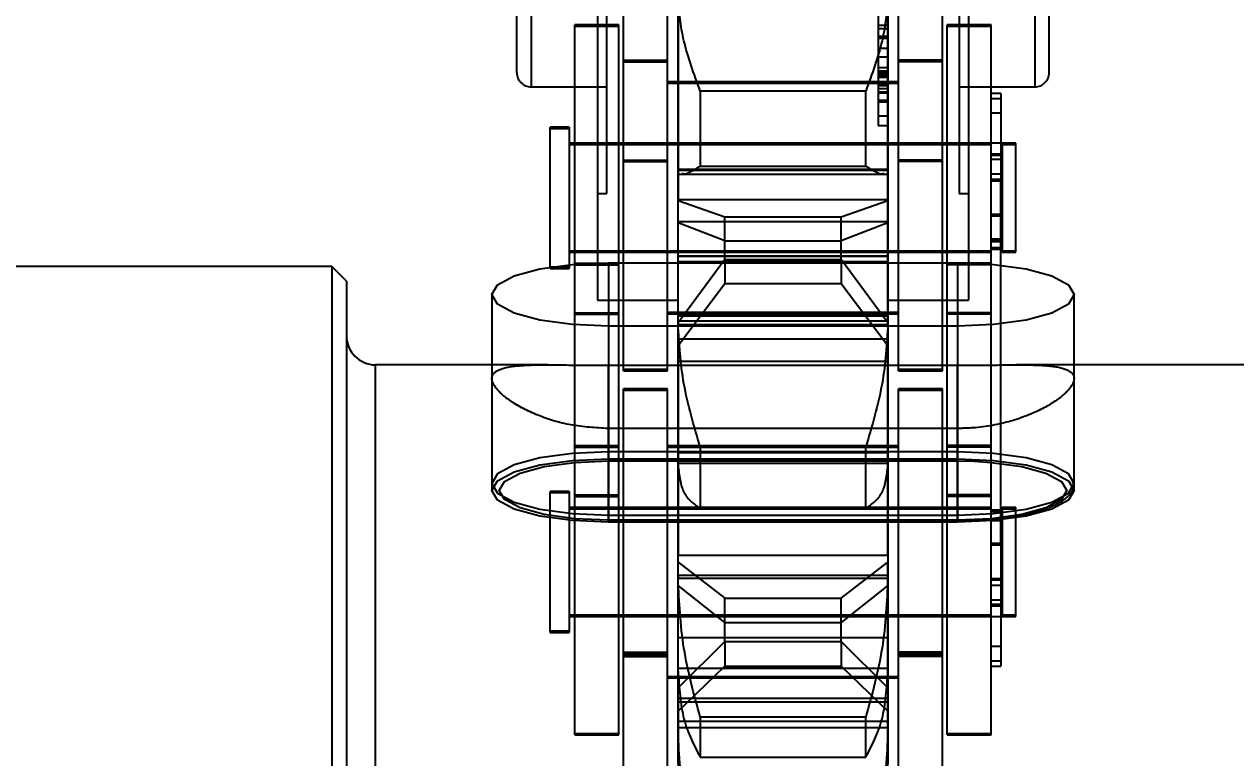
# Model space of a CAD drawing. Header units: metres. Extents: x 0 to 21025, y 0 to 14850.
# Drawn here: x 8826.08 to 8867.71, y 13183.68 to 13208.89 of the extents above; entities that cross this region are included whole.
import ezdxf

# ---------------------------------------------------------------- set-up
doc = ezdxf.new("R2010")
doc.units = ezdxf.units.M
doc.header["$LTSCALE"] = 25
doc.linetypes.add('HIDDEN2', pattern=[4.7625, 3.175, -1.5875])
doc.layers.add('18_COTAS', color=7, linetype='Continuous')
doc.layers.add('ST1', color=7, linetype='HIDDEN2')
doc.styles.add('ROMANS', font='ROMANS.SHX')
doc.dimstyles.new('25___1-25', dxfattribs={"dimscale": 25, "dimtxt": 2.5, "dimasz": 2, "dimexe": 1.5, "dimexo": 1, "dimgap": 0.5, "dimtad": 1, "dimzin": 12, "dimtxsty": 'ROMANS', "dimcen": 0, "dimclrd": 256, "dimclre": 256, "dimclrt": 3, "dimazin": 3, "dimtfac": 1, "dimtmove": 0, "dimatfit": 0, "dimfxl": 1, "dimlwd": -1, "dimlwe": -1, "dimarcsym": 0})

# ---------------------------------------------------------------- blocks, each defined once
blk = doc.blocks.new('*D14')
at = {"layer": '18_COTAS', "transparency": 16777216}
for p, q in [((8767.149, 13416.484), (9534.934, 13416.484)), ((9497.434, 11742.681), (9497.434, 13366.484)), ((8955.399, 11692.681), (9534.934, 11692.681))]:
    blk.add_line(p, q, dxfattribs=at)
for points in [[(9489.1, 13366.484), (9505.767, 13366.484), (9497.434, 13416.484)], [(9489.1, 11742.681), (9505.767, 11742.681), (9497.434, 11692.681)]]:
    blk.add_solid(points, dxfattribs=at)
at = {"layer": 'Defpoints', "color": 0, "transparency": 16777216}
for p in [(8742.149, 13416.484), (9497.434, 13416.484), (8930.399, 11692.681)]:
    blk.add_point(p, dxfattribs=at)
at = {"layer": '18_COTAS', "color": 3, "transparency": 16777216, "insert": (9447.731, 12554.582), "char_height": 62.5, "attachment_point": 5, "rotation": 90, "style": 'ROMANS'}
blk.add_mtext('1723,8', dxfattribs=at)

msp = doc.modelspace()

# ---------------------------------------------------------------- linework, layer by layer
at = {"layer": 'ST1'}
for p, q in [((8843.004, 13207.225), (8843.004, 13218.951)), ((8843.492, 13218.951), (8843.492, 13206.736)), ((8845.774, 13218.951), (8845.774, 13199.407)), ((8846.092, 13203.072), (8846.092, 13218.951)), ((8858.205, 13218.951), (8858.205, 13203.072)), ((8858.524, 13218.951), (8858.524, 13199.407)), ((8860.805, 13218.951), (8860.805, 13206.736)), ((8861.294, 13207.225), (8861.294, 13218.951)), ((8846.664, 13207.59), (8846.664, 13213.556)), ((8848.184, 13207.59), (8848.184, 13213.556)), ((8856.114, 13207.59), (8856.114, 13213.556)), ((8857.634, 13207.59), (8857.634, 13213.556)), ((8848.549, 13210.002), (8848.549, 13202.869)), ((8855.749, 13202.869), (8855.749, 13210.002)), ((8848.544, 13203.847), (8848.544, 13209.795)), ((8855.419, 13209.595), (8855.419, 13208.744)), ((8855.754, 13209.795), (8855.754, 13203.847)), ((8844.992, 13208.815), (8844.992, 13208.869)), ((8846.512, 13208.869), (8844.992, 13208.869)), ((8844.992, 13200.613), (8844.992, 13208.815)), ((8846.512, 13208.815), (8844.992, 13208.815)), ((8846.512, 13208.815), (8846.512, 13208.869)), ((8846.512, 13200.613), (8846.512, 13208.815)), ((8855.419, 13208.851), (8855.754, 13208.851)), ((8857.786, 13208.815), (8857.786, 13208.869)), ((8859.306, 13208.869), (8857.786, 13208.869)), ((8857.786, 13200.613), (8857.786, 13208.815)), ((8859.306, 13208.815), (8857.786, 13208.815)), ((8859.306, 13208.815), (8859.306, 13208.869)), ((8859.306, 13200.613), (8859.306, 13208.815)), ((8855.419, 13208.744), (8855.754, 13208.744)), ((8855.419, 13208.744), (8855.419, 13205.398)), ((8855.419, 13208.473), (8855.754, 13208.473)), ((8855.419, 13208.41), (8855.754, 13208.41)), ((8855.419, 13208.062), (8855.754, 13208.062)), ((8846.664, 13207.647), (8848.184, 13207.647)), ((8846.664, 13196.975), (8846.664, 13207.59)), ((8846.664, 13207.59), (8848.184, 13207.59)), ((8848.184, 13196.975), (8848.184, 13207.59)), ((8855.419, 13207.765), (8855.754, 13207.765)), ((8857.634, 13207.647), (8856.114, 13207.647)), ((8857.634, 13207.59), (8856.114, 13207.59)), ((8856.114, 13196.975), (8856.114, 13207.59)), ((8857.634, 13196.975), (8857.634, 13207.59)), ((8855.419, 13207.405), (8855.754, 13207.405)), ((8855.419, 13207.282), (8855.754, 13207.282)), ((8855.419, 13207.225), (8855.754, 13207.225)), ((8855.419, 13207.161), (8855.754, 13207.161)), ((8855.419, 13207.138), (8855.754, 13207.138)), ((8843.492, 13206.736), (8846.092, 13206.736)), ((8856.114, 13206.909), (8848.184, 13206.909)), ((8856.114, 13206.855), (8848.184, 13206.855)), ((8855.419, 13207.072), (8855.754, 13207.072)), ((8855.419, 13206.881), (8855.754, 13206.881)), ((8855.419, 13206.802), (8855.754, 13206.802)), ((8855.419, 13206.778), (8855.754, 13206.778)), ((8855.419, 13206.676), (8855.754, 13206.676)), ((8858.205, 13206.736), (8860.805, 13206.736)), ((8854.992, 13206.588), (8849.305, 13206.588)), ((8849.305, 13206.588), (8849.305, 13204.01)), ((8854.992, 13204.01), (8854.992, 13206.588)), ((8855.419, 13206.568), (8855.754, 13206.568)), ((8855.419, 13206.556), (8855.754, 13206.556)), ((8855.419, 13206.553), (8855.754, 13206.553)), ((8855.419, 13206.531), (8855.754, 13206.531)), ((8855.419, 13206.274), (8855.754, 13206.274)), ((8855.419, 13206.27), (8855.754, 13206.27)), ((8859.638, 13206.501), (8859.306, 13206.501)), ((8859.638, 13206.329), (8859.306, 13206.329)), ((8859.638, 13206.501), (8859.638, 13206.329)), ((8859.638, 13206.329), (8859.638, 13203.497)), ((8855.419, 13206.218), (8855.754, 13206.218)), ((8855.754, 13205.733), (8855.419, 13205.733)), ((8859.638, 13205.829), (8859.306, 13205.829)), ((8844.149, 13205.294), (8844.149, 13205.348)), ((8844.807, 13205.348), (8844.149, 13205.348)), ((8844.149, 13200.497), (8844.149, 13205.294)), ((8844.807, 13205.294), (8844.149, 13205.294)), ((8844.807, 13205.348), (8844.807, 13205.294)), ((8844.807, 13205.294), (8844.807, 13200.497)), ((8855.754, 13205.398), (8855.419, 13205.398)), ((8859.306, 13204.794), (8844.807, 13204.794)), ((8859.306, 13204.74), (8844.807, 13204.74)), ((8846.512, 13204.794), (8844.992, 13204.794)), ((8846.512, 13204.74), (8844.992, 13204.74)), ((8848.184, 13204.794), (8846.664, 13204.794)), ((8848.184, 13204.74), (8846.664, 13204.74)), ((8856.114, 13204.794), (8848.184, 13204.794)), ((8856.114, 13204.74), (8848.184, 13204.74)), ((8857.634, 13204.794), (8856.114, 13204.794)), ((8857.634, 13204.74), (8856.114, 13204.74)), ((8859.638, 13204.794), (8857.786, 13204.794)), ((8859.306, 13204.74), (8857.786, 13204.74)), ((8859.675, 13204.794), (8859.675, 13204.74)), ((8860.149, 13204.794), (8859.675, 13204.794)), ((8859.675, 13204.74), (8859.675, 13201.077)), ((8860.149, 13204.74), (8859.675, 13204.74)), ((8860.149, 13204.74), (8860.149, 13204.794)), ((8860.149, 13201.05), (8860.149, 13204.74)), ((8846.664, 13204.215), (8848.184, 13204.215)), ((8857.634, 13204.215), (8856.114, 13204.215)), ((8859.675, 13204.425), (8859.306, 13204.425)), ((8859.675, 13204.371), (8859.306, 13204.371)), ((8859.638, 13204.236), (8859.306, 13204.236)), ((8846.664, 13204.166), (8848.184, 13204.166)), ((8855.754, 13203.891), (8848.544, 13203.891)), ((8855.754, 13203.863), (8848.544, 13203.863)), ((8848.544, 13198.681), (8848.544, 13203.847)), ((8849.305, 13204.01), (8854.992, 13204.01)), ((8855.754, 13203.847), (8855.754, 13198.681)), ((8857.634, 13204.166), (8856.114, 13204.166)), ((8848.541, 13203.732), (8855.756, 13203.732)), ((8859.638, 13203.736), (8859.306, 13203.736)), ((8859.638, 13203.554), (8859.306, 13203.554)), ((8859.638, 13203.497), (8859.306, 13203.497)), ((8859.638, 13190.981), (8859.638, 13203.497)), ((8845.774, 13203.072), (8846.092, 13203.072)), ((8858.205, 13203.072), (8858.524, 13203.072)), ((8848.549, 13202.869), (8855.749, 13202.869)), ((8848.549, 13202.833), (8848.549, 13202.869)), ((8848.549, 13202.833), (8850.149, 13202.265)), ((8848.549, 13198.626), (8848.549, 13202.833)), ((8854.149, 13202.265), (8855.749, 13202.833)), ((8855.749, 13202.869), (8855.749, 13202.833)), ((8855.749, 13198.626), (8855.749, 13202.833)), ((8848.549, 13202.107), (8855.749, 13202.107)), ((8850.149, 13200.804), (8850.149, 13202.265)), ((8850.149, 13202.265), (8854.149, 13202.265)), ((8854.149, 13200.804), (8854.149, 13202.265)), ((8859.638, 13202.345), (8859.306, 13202.345)), ((8859.638, 13202.293), (8859.306, 13202.293)), ((8850.149, 13201.446), (8848.549, 13202.057)), ((8855.749, 13202.057), (8854.149, 13201.446)), ((8850.149, 13201.446), (8854.149, 13201.446)), ((8859.638, 13201.505), (8859.306, 13201.505)), ((8859.306, 13201.473), (8859.675, 13201.473)), ((8859.638, 13201.449), (8859.306, 13201.449)), ((8859.306, 13201.419), (8859.675, 13201.419)), ((8844.807, 13201.104), (8859.306, 13201.104)), ((8844.807, 13201.05), (8859.306, 13201.05)), ((8844.992, 13201.104), (8846.512, 13201.104)), ((8844.992, 13201.05), (8846.512, 13201.05)), ((8846.664, 13201.104), (8848.184, 13201.104)), ((8846.664, 13201.05), (8848.184, 13201.05)), ((8848.184, 13201.104), (8856.114, 13201.104)), ((8848.184, 13201.05), (8856.114, 13201.05)), ((8855.749, 13200.915), (8848.549, 13200.915)), ((8855.749, 13200.906), (8848.549, 13200.906)), ((8856.114, 13201.104), (8857.634, 13201.104)), ((8856.114, 13201.05), (8857.634, 13201.05)), ((8857.786, 13201.104), (8859.306, 13201.104)), ((8857.786, 13201.05), (8859.306, 13201.05)), ((8859.638, 13201.203), (8859.306, 13201.203)), ((8859.638, 13201.15), (8859.306, 13201.15)), ((8859.675, 13201.104), (8860.149, 13201.104)), ((8859.675, 13201.077), (8859.675, 13201.05)), ((8859.675, 13201.05), (8860.149, 13201.05)), ((8836.649, 13200.556), (8647.649, 13200.556)), ((8836.649, 13200.556), (8836.649, 13168.806)), ((8837.149, 13200.056), (8836.649, 13200.556)), ((8844.149, 13200.551), (8844.807, 13200.551)), ((8844.149, 13200.497), (8844.807, 13200.497)), ((8844.992, 13200.671), (8846.512, 13200.671)), ((8844.992, 13200.613), (8846.512, 13200.613)), ((8844.992, 13194.355), (8844.992, 13200.613)), ((8846.149, 13200.685), (8846.149, 13193.948)), ((8846.149, 13200.685), (8858.149, 13200.685)), ((8846.512, 13194.355), (8846.512, 13200.613)), ((8850.149, 13200.804), (8848.549, 13198.626)), ((8848.549, 13200.733), (8855.749, 13200.733)), ((8850.149, 13200.804), (8854.149, 13200.804)), ((8850.149, 13200.804), (8850.149, 13199.982)), ((8855.749, 13198.626), (8854.149, 13200.804)), ((8854.149, 13200.804), (8854.149, 13199.982)), ((8859.306, 13200.671), (8857.786, 13200.671)), ((8859.306, 13200.613), (8857.786, 13200.613)), ((8857.786, 13194.355), (8857.786, 13200.613)), ((8858.149, 13200.685), (8858.149, 13193.948)), ((8859.306, 13194.355), (8859.306, 13200.613)), ((8837.149, 13200.056), (8837.149, 13169.306)), ((8842.149, 13199.599), (8842.149, 13192.862)), ((8848.549, 13197.84), (8850.149, 13199.982)), ((8850.149, 13199.982), (8854.149, 13199.982)), ((8854.149, 13199.982), (8855.749, 13197.84)), ((8862.149, 13192.862), (8862.149, 13199.599)), ((8845.774, 13199.407), (8848.544, 13199.407)), ((8855.754, 13199.407), (8858.524, 13199.407)), ((8844.992, 13198.97), (8846.512, 13198.97)), ((8844.992, 13198.919), (8846.512, 13198.919)), ((8848.184, 13198.989), (8856.114, 13198.989)), ((8848.184, 13198.935), (8856.114, 13198.935)), ((8848.549, 13198.869), (8855.749, 13198.869)), ((8859.306, 13198.97), (8857.786, 13198.97)), ((8859.306, 13198.919), (8857.786, 13198.919)), ((8846.149, 13198.513), (8846.149, 13191.776)), ((8858.149, 13198.513), (8846.149, 13198.513)), ((8855.754, 13198.681), (8848.544, 13198.681)), ((8848.544, 13198.578), (8848.544, 13198.681)), ((8848.544, 13198.681), (8848.544, 13198.578)), ((8848.544, 13193.729), (8848.544, 13198.578)), ((8848.549, 13198.079), (8848.549, 13198.626)), ((8855.749, 13198.561), (8848.549, 13198.561)), ((8855.749, 13198.626), (8855.749, 13198.079)), ((8855.754, 13198.681), (8855.754, 13198.578)), ((8855.754, 13198.578), (8855.754, 13198.681)), ((8855.754, 13198.578), (8855.754, 13193.729)), ((8858.149, 13198.513), (8858.149, 13191.776)), ((8848.549, 13198.079), (8855.749, 13198.079)), ((8848.549, 13198.079), (8848.549, 13190.639)), ((8855.749, 13190.639), (8855.749, 13198.079)), ((8844.084, 13197.181), (8838.149, 13197.181)), ((8838.149, 13172.206), (8838.149, 13197.178)), ((8838.149, 13172.206), (8838.149, 13197.178)), ((8846.149, 13193.948), (8846.149, 13197.165)), ((8846.149, 13197.165), (8858.149, 13197.165)), ((8846.149, 13194.189), (8846.149, 13197.165)), ((8848.549, 13197.304), (8855.749, 13197.304)), ((8848.549, 13197.165), (8855.749, 13197.165)), ((8858.149, 13193.948), (8858.149, 13197.165)), ((8858.149, 13194.189), (8858.149, 13197.165)), ((8893.911, 13197.181), (8860.176, 13197.181)), ((8842.149, 13196.712), (8842.149, 13193.102)), ((8846.664, 13197.029), (8848.184, 13197.029)), ((8846.664, 13196.975), (8848.184, 13196.975)), ((8856.114, 13197.029), (8857.634, 13197.029)), ((8856.114, 13196.975), (8857.634, 13196.975)), ((8862.149, 13193.102), (8862.149, 13196.712)), ((8846.664, 13196.299), (8846.664, 13196.355)), ((8848.184, 13196.355), (8846.664, 13196.355)), ((8846.664, 13187.158), (8846.664, 13196.299)), ((8848.184, 13196.299), (8846.664, 13196.299)), ((8848.184, 13196.299), (8848.184, 13196.355)), ((8848.184, 13187.158), (8848.184, 13196.299)), ((8856.114, 13196.299), (8856.114, 13196.355)), ((8857.634, 13196.355), (8856.114, 13196.355)), ((8856.114, 13187.158), (8856.114, 13196.299)), ((8857.634, 13196.299), (8856.114, 13196.299)), ((8857.634, 13196.299), (8857.634, 13196.355)), ((8857.634, 13187.158), (8857.634, 13196.299)), ((8846.149, 13191.776), (8846.149, 13194.993)), ((8858.149, 13194.993), (8846.149, 13194.993)), ((8846.149, 13192.016), (8846.149, 13194.993)), ((8855.749, 13194.993), (8848.549, 13194.993)), ((8858.149, 13191.776), (8858.149, 13194.993)), ((8858.149, 13192.016), (8858.149, 13194.993)), ((8844.992, 13194.414), (8846.512, 13194.414)), ((8844.992, 13184.459), (8844.992, 13194.355)), ((8844.992, 13194.355), (8846.512, 13194.355)), ((8846.149, 13193.88), (8846.149, 13194.189)), ((8858.149, 13194.189), (8846.149, 13194.189)), ((8846.512, 13184.459), (8846.512, 13194.355)), ((8856.114, 13194.395), (8848.184, 13194.395)), ((8856.114, 13194.339), (8848.184, 13194.339)), ((8854.992, 13194.344), (8849.305, 13194.344)), ((8849.305, 13194.344), (8849.305, 13192.243)), ((8854.992, 13192.243), (8854.992, 13194.344)), ((8859.306, 13194.414), (8857.786, 13194.414)), ((8859.306, 13194.355), (8857.786, 13194.355)), ((8857.786, 13184.459), (8857.786, 13194.355)), ((8858.149, 13194.189), (8858.149, 13193.88)), ((8859.306, 13184.459), (8859.306, 13194.355)), ((8846.149, 13193.948), (8858.149, 13193.948)), ((8846.149, 13193.88), (8858.149, 13193.88)), ((8855.754, 13194.155), (8848.544, 13194.155)), ((8855.754, 13193.789), (8848.544, 13193.789)), ((8858.149, 13193.88), (8858.732, 13193.868)), ((8848.544, 13189.942), (8848.544, 13193.729)), ((8855.754, 13193.729), (8855.754, 13189.942)), ((8844.149, 13192.777), (8844.149, 13192.833)), ((8844.807, 13192.833), (8844.149, 13192.833)), ((8844.149, 13187.98), (8844.149, 13192.777)), ((8844.807, 13192.777), (8844.149, 13192.777)), ((8844.807, 13192.833), (8844.807, 13192.777)), ((8844.807, 13192.777), (8844.807, 13187.98)), ((8844.992, 13192.713), (8846.512, 13192.713)), ((8844.992, 13192.661), (8846.512, 13192.661)), ((8859.306, 13192.713), (8857.786, 13192.713)), ((8859.306, 13192.661), (8857.786, 13192.661)), ((8859.306, 13192.28), (8844.807, 13192.28)), ((8859.306, 13192.224), (8844.807, 13192.224)), ((8846.512, 13192.28), (8844.992, 13192.28)), ((8846.512, 13192.224), (8844.992, 13192.224)), ((8848.184, 13192.28), (8846.664, 13192.28)), ((8848.184, 13192.224), (8846.664, 13192.224)), ((8856.114, 13192.28), (8848.184, 13192.28)), ((8856.114, 13192.224), (8848.184, 13192.224)), ((8849.305, 13192.243), (8854.992, 13192.243)), ((8857.634, 13192.28), (8856.114, 13192.28)), ((8857.634, 13192.224), (8856.114, 13192.224)), ((8859.306, 13192.28), (8857.786, 13192.28)), ((8859.306, 13192.224), (8857.786, 13192.224)), ((8859.638, 13192.181), (8859.306, 13192.181)), ((8859.638, 13192.124), (8859.306, 13192.124)), ((8859.675, 13192.28), (8859.675, 13192.224)), ((8860.149, 13192.28), (8859.675, 13192.28)), ((8859.675, 13192.224), (8859.675, 13188.56)), ((8860.149, 13192.224), (8859.675, 13192.224)), ((8860.149, 13192.224), (8860.149, 13192.28)), ((8860.149, 13188.534), (8860.149, 13192.224)), ((8846.149, 13192.016), (8858.149, 13192.016)), ((8846.149, 13192.016), (8846.149, 13191.835)), ((8858.149, 13191.844), (8846.149, 13191.844)), ((8846.149, 13191.834), (8858.149, 13191.834)), ((8858.149, 13191.776), (8846.149, 13191.776)), ((8858.149, 13192.016), (8858.149, 13191.835)), ((8859.638, 13191.879), (8859.306, 13191.879)), ((8859.675, 13191.855), (8859.306, 13191.855)), ((8859.638, 13191.824), (8859.306, 13191.824)), ((8859.638, 13191.039), (8859.306, 13191.039)), ((8859.638, 13190.981), (8859.306, 13190.981)), ((8859.638, 13190.981), (8859.638, 13186.827)), ((8848.549, 13190.639), (8855.749, 13190.639)), ((8848.549, 13190.396), (8848.549, 13190.639)), ((8855.749, 13190.639), (8855.749, 13190.396)), ((8848.549, 13190.396), (8850.149, 13189.166)), ((8848.549, 13186.081), (8848.549, 13190.396)), ((8854.149, 13189.166), (8855.749, 13190.396)), ((8855.749, 13186.081), (8855.749, 13190.396)), ((8855.754, 13189.942), (8848.544, 13189.942)), ((8848.544, 13189.819), (8848.544, 13189.942)), ((8848.544, 13189.942), (8848.544, 13189.819)), ((8848.544, 13186.654), (8848.544, 13189.819)), ((8848.549, 13189.852), (8855.749, 13189.852)), ((8855.754, 13189.942), (8855.754, 13189.819)), ((8855.754, 13189.819), (8855.754, 13189.942)), ((8855.754, 13189.819), (8855.754, 13186.654)), ((8859.638, 13189.83), (8859.306, 13189.83)), ((8859.638, 13189.777), (8859.306, 13189.777)), ((8850.149, 13188.325), (8848.549, 13189.596)), ((8855.749, 13189.596), (8854.149, 13188.325)), ((8859.638, 13189.595), (8859.306, 13189.595)), ((8850.149, 13187.668), (8850.149, 13189.166)), ((8850.149, 13189.166), (8854.149, 13189.166)), ((8854.149, 13187.668), (8854.149, 13189.166)), ((8859.638, 13189.093), (8859.306, 13189.093)), ((8859.306, 13188.959), (8859.675, 13188.959)), ((8859.306, 13188.903), (8859.675, 13188.903)), ((8844.807, 13188.59), (8859.306, 13188.59)), ((8844.807, 13188.534), (8859.306, 13188.534)), ((8844.992, 13188.59), (8846.512, 13188.59)), ((8844.992, 13188.534), (8846.512, 13188.534)), ((8846.664, 13188.59), (8848.184, 13188.59)), ((8846.664, 13188.534), (8848.184, 13188.534)), ((8848.184, 13188.59), (8856.114, 13188.59)), ((8848.184, 13188.534), (8856.114, 13188.534)), ((8856.114, 13188.59), (8857.634, 13188.59)), ((8856.114, 13188.534), (8857.634, 13188.534)), ((8857.786, 13188.59), (8859.306, 13188.59)), ((8857.786, 13188.534), (8859.638, 13188.534)), ((8859.675, 13188.59), (8860.149, 13188.59)), ((8859.675, 13188.56), (8859.675, 13188.534)), ((8859.675, 13188.534), (8860.149, 13188.534)), ((8844.149, 13188.036), (8844.807, 13188.036)), ((8844.149, 13187.98), (8844.807, 13187.98)), ((8850.149, 13188.325), (8854.149, 13188.325)), ((8855.754, 13187.8), (8848.544, 13187.8)), ((8850.149, 13187.668), (8848.549, 13186.081)), ((8850.149, 13187.668), (8854.149, 13187.668)), ((8850.149, 13187.668), (8850.149, 13186.827)), ((8855.749, 13186.081), (8854.149, 13187.668)), ((8854.149, 13187.668), (8854.149, 13186.827)), ((8846.664, 13187.302), (8848.184, 13187.302)), ((8846.664, 13187.25), (8848.184, 13187.25)), ((8846.664, 13187.218), (8848.184, 13187.218)), ((8846.664, 13187.158), (8848.184, 13187.158)), ((8846.664, 13180.808), (8846.664, 13187.158)), ((8848.184, 13180.808), (8848.184, 13187.158)), ((8857.634, 13187.302), (8856.114, 13187.302)), ((8857.634, 13187.25), (8856.114, 13187.25)), ((8857.634, 13187.218), (8856.114, 13187.218)), ((8857.634, 13187.158), (8856.114, 13187.158)), ((8856.114, 13180.808), (8856.114, 13187.158)), ((8857.634, 13180.808), (8857.634, 13187.158)), ((8859.638, 13187.502), (8859.306, 13187.502)), ((8855.754, 13186.749), (8848.544, 13186.749)), ((8848.549, 13185.279), (8850.149, 13186.827)), ((8850.149, 13186.827), (8854.149, 13186.827)), ((8854.149, 13186.827), (8855.749, 13185.279)), ((8859.638, 13187), (8859.306, 13187)), ((8859.306, 13186.827), (8859.638, 13186.827)), ((8848.184, 13186.475), (8856.114, 13186.475)), ((8848.184, 13186.419), (8856.114, 13186.419)), ((8848.544, 13184.702), (8848.544, 13186.654)), ((8855.754, 13186.654), (8855.754, 13184.702)), ((8848.549, 13185.725), (8848.549, 13186.081)), ((8855.749, 13186.081), (8855.749, 13185.725)), ((8855.754, 13185.592), (8848.544, 13185.592)), ((8848.549, 13185.725), (8855.749, 13185.725)), ((8848.549, 13185.725), (8848.549, 13178.217)), ((8855.749, 13178.217), (8855.749, 13185.725)), ((8854.992, 13185.068), (8849.305, 13185.068)), ((8849.305, 13185.068), (8849.305, 13183.697)), ((8854.992, 13183.697), (8854.992, 13185.068)), ((8855.754, 13184.702), (8848.544, 13184.702)), ((8848.544, 13184.573), (8848.544, 13184.702)), ((8848.544, 13184.702), (8848.544, 13184.573)), ((8848.549, 13184.936), (8855.749, 13184.936)), ((8855.754, 13184.702), (8855.754, 13184.573)), ((8844.992, 13184.515), (8846.512, 13184.515)), ((8844.992, 13184.459), (8846.512, 13184.459)), ((8848.544, 13183.474), (8848.544, 13184.573)), ((8855.754, 13184.573), (8855.754, 13183.474)), ((8857.786, 13184.515), (8859.306, 13184.515)), ((8857.786, 13184.459), (8859.306, 13184.459)), ((8849.305, 13183.697), (8854.992, 13183.697))]:
    msp.add_line(p, q, dxfattribs=at)
at = {"layer": 'ST1', "flags": 128}
for points in [[(8846.149, 13198.513), (8844.912, 13198.566), (8843.797, 13198.72), (8842.912, 13198.961), (8842.344, 13199.263), (8842.149, 13199.599), (8842.344, 13199.935), (8842.912, 13200.237), (8843.797, 13200.478), (8844.912, 13200.632), (8846.149, 13200.685)], [(8858.149, 13200.685), (8859.385, 13200.632), (8860.5, 13200.478), (8861.385, 13200.237), (8861.953, 13199.935), (8862.149, 13199.599), (8861.953, 13199.263), (8861.385, 13198.961), (8860.5, 13198.72), (8859.385, 13198.566), (8858.149, 13198.513)], [(8846.149, 13194.189), (8844.912, 13194.135), (8843.797, 13193.981), (8842.912, 13193.741), (8842.344, 13193.438), (8842.149, 13193.102), (8842.344, 13192.767), (8842.912, 13192.464), (8843.797, 13192.224), (8844.912, 13192.07), (8846.149, 13192.016)], [(8858.149, 13192.016), (8859.385, 13192.07), (8860.5, 13192.224), (8861.385, 13192.464), (8861.953, 13192.767), (8862.149, 13193.102), (8861.953, 13193.438), (8861.385, 13193.741), (8860.5, 13193.981), (8859.385, 13194.135), (8858.149, 13194.189)], [(8846.149, 13191.776), (8844.912, 13191.829), (8843.797, 13191.983), (8842.912, 13192.223), (8842.344, 13192.526), (8842.149, 13192.862), (8842.344, 13193.197), (8842.912, 13193.5), (8843.797, 13193.741), (8844.912, 13193.895), (8846.149, 13193.948)], [(8846.149, 13191.844), (8844.99, 13191.893), (8843.944, 13192.038), (8843.115, 13192.263), (8842.582, 13192.547), (8842.399, 13192.862), (8842.582, 13193.177), (8843.115, 13193.46), (8843.944, 13193.686), (8844.99, 13193.83), (8846.149, 13193.88)], [(8858.149, 13193.948), (8859.385, 13193.895), (8860.5, 13193.741), (8861.385, 13193.5), (8861.953, 13193.197), (8862.149, 13192.862), (8861.953, 13192.526), (8861.385, 13192.223), (8860.5, 13191.983), (8859.385, 13191.829), (8858.149, 13191.776)], [(8858.732, 13193.868), (8859.307, 13193.83), (8860.353, 13193.686), (8861.182, 13193.46), (8861.715, 13193.177), (8861.899, 13192.862), (8861.715, 13192.547), (8861.182, 13192.263), (8860.353, 13192.038), (8859.307, 13191.893), (8858.149, 13191.844)]]:
    msp.add_lwpolyline(points, dxfattribs=at)
at = {"layer": 'ST1'}
for centre, radius, start, end in [((8843.492, 13207.225), 0.489, 180, 270), ((8860.805, 13207.225), 0.489, 270, 0), ((8838.149, 13198.181), 1, 180, 270)]:
    msp.add_arc(centre, radius, start, end, dxfattribs=at)
for points, knots in [([(8849.305, 13206.588), (8849.089, 13207.183), (8848.657, 13208.373), (8848.581, 13209.321), (8848.544, 13209.795)], [0, 0, 0, 0, 0.5005335, 1, 1, 1, 1]), ([(8855.754, 13209.795), (8855.716, 13209.321), (8855.64, 13208.373), (8855.208, 13207.183), (8854.992, 13206.588)], [0, 0, 0, 0, 0.499459, 1, 1, 1, 1]), ([(8848.7, 13203.765), (8848.713, 13203.755), (8848.782, 13203.697), (8849.07, 13203.87), (8849.305, 13204.01)], [0, 0, 0, 0, 0.1831221, 1, 1, 1, 1]), ([(8854.992, 13204.01), (8855.227, 13203.87), (8855.515, 13203.698), (8855.584, 13203.755), (8855.597, 13203.765)], [0, 0, 0, 0, 0.815701, 1, 1, 1, 1]), ([(8849.305, 13194.344), (8849.089, 13195.082), (8848.657, 13196.557), (8848.581, 13197.905), (8848.544, 13198.578)], [0, 0, 0, 0, 0.500513, 1, 1, 1, 1]), ([(8855.754, 13198.578), (8855.716, 13197.905), (8855.64, 13196.557), (8855.208, 13195.082), (8854.992, 13194.344)], [0, 0, 0, 0, 0.49948, 1, 1, 1, 1]), ([(8846.149, 13194.993), (8845.712, 13195.018), (8844.839, 13195.069), (8843.668, 13195.438), (8842.748, 13195.922), (8842.194, 13196.427), (8842.092, 13196.827), (8842.425, 13197.072), (8843.145, 13197.177), (8844.205, 13197.186), (8845.279, 13197.167), (8845.943, 13197.166), (8846.149, 13197.165)], [0, 0, 0, 0, 0.1035722, 0.207012, 0.3138437, 0.4231698, 0.5289404, 0.6309135, 0.7342076, 0.8420021, 0.9510552, 1, 1, 1, 1]), ([(8858.149, 13197.165), (8858.585, 13197.168), (8859.458, 13197.173), (8860.629, 13197.189), (8861.55, 13197.143), (8862.103, 13196.967), (8862.206, 13196.632), (8861.872, 13196.181), (8861.153, 13195.683), (8860.093, 13195.241), (8859.018, 13195.017), (8858.354, 13194.999), (8858.149, 13194.993)], [0, 0, 0, 0, 0.103572, 0.207012, 0.313844, 0.42317, 0.52894, 0.630914, 0.734208, 0.842002, 0.951055, 1, 1, 1, 1]), ([(8848.544, 13193.729), (8848.581, 13193.388), (8848.657, 13192.705), (8849.089, 13192.397), (8849.305, 13192.243)], [0, 0, 0, 0, 0.499464, 1, 1, 1, 1]), ([(8854.992, 13192.243), (8855.208, 13192.397), (8855.64, 13192.705), (8855.716, 13193.388), (8855.754, 13193.729)], [0, 0, 0, 0, 0.500529, 1, 1, 1, 1]), ([(8858.149, 13191.834), (8858.341, 13191.837), (8858.901, 13191.844), (8859.807, 13191.922), (8860.752, 13192.09), (8861.509, 13192.34), (8861.946, 13192.617), (8862.186, 13192.947), (8862.125, 13193.115), (8862.11, 13193.157)], [0, 0, 0, 0, 0.092719, 0.270725, 0.449773, 0.630665, 0.81668, 0.954875, 1, 1, 1, 1]), ([(8849.305, 13185.068), (8849.089, 13185.86), (8848.657, 13187.442), (8848.581, 13189.027), (8848.544, 13189.819)], [0, 0, 0, 0, 0.500372, 1, 1, 1, 1]), ([(8855.754, 13189.819), (8855.716, 13189.027), (8855.64, 13187.442), (8855.208, 13185.86), (8854.992, 13185.068)], [0, 0, 0, 0, 0.499427, 1, 1, 1, 1]), ([(8848.544, 13186.654), (8848.581, 13186.079), (8848.657, 13184.927), (8849.089, 13184.107), (8849.305, 13183.697)], [0, 0, 0, 0, 0.499479, 1, 1, 1, 1]), ([(8854.992, 13183.697), (8855.208, 13184.107), (8855.64, 13184.927), (8855.716, 13186.079), (8855.754, 13186.654)], [0, 0, 0, 0, 0.500514, 1, 1, 1, 1]), ([(8849.305, 13179.879), (8849.089, 13180.629), (8848.657, 13182.126), (8848.581, 13183.758), (8848.544, 13184.573)], [0, 0, 0, 0, 0.500133, 1, 1, 1, 1]), ([(8855.754, 13184.573), (8855.716, 13183.759), (8855.641, 13182.128), (8855.208, 13180.63), (8854.992, 13179.879)], [0, 0, 0, 0, 0.499098, 1, 1, 1, 1])]:
    msp.add_open_spline(points, degree=3, knots=knots, dxfattribs=at)

# ---------------------------------------------------------------- dimensions: what is measured, and where the dimension line sits
at = {"layer": '18_COTAS'}
dim = msp.add_linear_dim(base=(9497.434, 13416.484), p1=(8930.399, 11692.681), p2=(8742.149, 13416.484), angle=90, dimstyle='25___1-25', dxfattribs=at)
dim.commit()
dim.dimension.update_dxf_attribs({"geometry": '*D14', "text_midpoint": (9447.731, 12554.582)})

doc.saveas('drawing.dxf')
